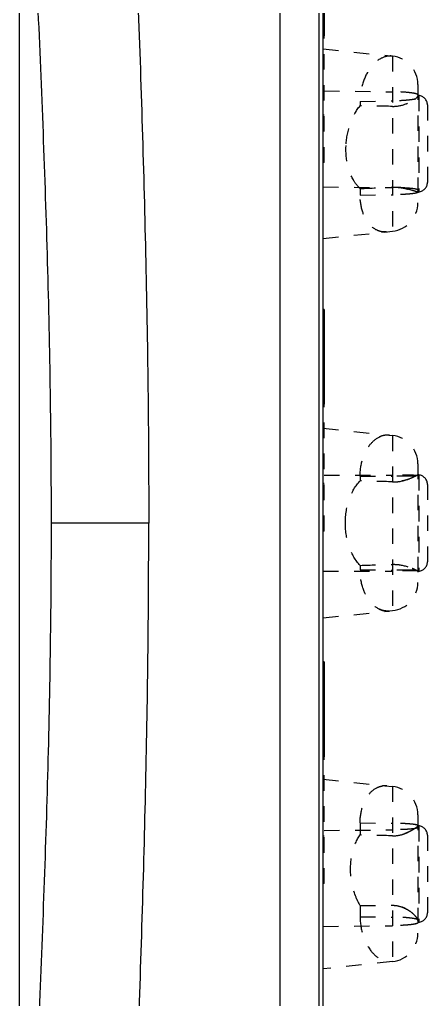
# Model space of a CAD drawing. Header units: millimetres. Extents: x -569 to 1807, y -7664 to 1724.
# Drawn here: x 596.1 to 639.1, y -2430.1 to -2326.8 of the extents above; entities that cross this region are included whole.
import ezdxf

# ---------------------------------------------------------------- set-up
doc = ezdxf.new("R2010")
doc.units = ezdxf.units.MM
doc.header["$LTSCALE"] = 16.335
doc.linetypes.add('HIDDEN', pattern=[0.2, 0.1, -0.1])
doc.layers.get('0').update_dxf_attribs({"linetype": 'CONTINUOUS'})
doc.layers.add('DEFAULT_2', color=8, linetype='HIDDEN')

msp = doc.modelspace()

# ---------------------------------------------------------------- linework, layer by layer
at = {"color": 7, "linetype": 'Continuous'}
for p, q in [((628.109, -2550.072), (628.109, -2239.753)), ((627.666, -2253.926), (627.666, -2484.895)), ((623.587, -2554.056), (623.587, -2254.395)), ((596.107, -2468.242), (596.107, -2291.584)), ((628.209, -2318.537), (628.209, -2328.537)), ((628.209, -2328.537), (628.109, -2328.537)), ((628.209, -2357.383), (628.109, -2357.383)), ((628.209, -2357.383), (628.209, -2367.383)), ((628.209, -2367.383), (628.109, -2367.383)), ((609.724, -2379.913), (599.462, -2379.913)), ((628.209, -2394.556), (628.109, -2394.556)), ((628.209, -2394.556), (628.209, -2404.556)), ((628.209, -2404.556), (628.109, -2404.556))]:
    msp.add_line(p, q, dxfattribs=at)
for points, knots in [([(608.532, -2323.252), (608.872, -2332.661), (609.489, -2351.544), (609.724, -2370.436), (609.724, -2379.913)], [0, 0, 0, 0, 0.498388, 1, 1, 1, 1]), ([(599.462, -2379.913), (599.462, -2370.744), (599.181, -2352.472), (598.447, -2334.215), (598.042, -2325.123)], [0, 0, 0, 0, 0.5018272, 1, 1, 1, 1]), ([(598.042, -2434.703), (598.447, -2425.61), (599.181, -2407.353), (599.462, -2389.081), (599.462, -2379.913)], [0, 0, 0, 0, 0.4981728, 1, 1, 1, 1]), ([(608.532, -2436.574), (608.872, -2427.164), (609.489, -2408.282), (609.724, -2389.389), (609.724, -2379.913)], [0, 0, 0, 0, 0.4983879, 1, 1, 1, 1])]:
    msp.add_open_spline(points, degree=3, knots=knots, dxfattribs=at)
at = {"layer": 'DEFAULT_2', "color": 8, "linetype": 'HIDDEN'}
for p, q in [((628.209, -2341.906), (628.209, -2328.537)), ((628.109, -2329.913), (635.423, -2330.681)), ((635.423, -2330.682), (635.423, -2349.144)), ((628.209, -2331.906), (628.109, -2331.906)), ((628.209, -2334.352), (635.423, -2334.437)), ((638.109, -2333.665), (638.109, -2346.16)), ((632.012, -2335.449), (635.423, -2335.407)), ((632.012, -2335.449), (632.012, -2335.917)), ((638.196, -2334.833), (638.109, -2334.825)), ((638.196, -2334.833), (638.196, -2344.992)), ((639.109, -2335.83), (639.109, -2343.995)), ((628.209, -2336.906), (628.109, -2336.906)), ((628.209, -2341.906), (628.109, -2341.906)), ((628.109, -2344.476), (635.423, -2344.543)), ((632.012, -2344.64), (632.012, -2345.329)), ((632.012, -2345.329), (635.423, -2345.297)), ((638.086, -2345.002), (638.109, -2344.988)), ((638.109, -2344.988), (638.089, -2345.002)), ((638.196, -2344.992), (638.089, -2345.002)), ((628.109, -2349.913), (635.423, -2349.144)), ((628.209, -2362.383), (628.109, -2362.383)), ((628.209, -2380.752), (628.209, -2367.383)), ((628.109, -2369.913), (635.423, -2370.681)), ((635.423, -2370.681), (635.423, -2389.144)), ((628.209, -2370.752), (628.109, -2370.752)), ((638.109, -2373.665), (638.109, -2386.16)), ((628.209, -2374.85), (635.423, -2374.86)), ((638.196, -2374.833), (638.109, -2374.825)), ((638.196, -2374.833), (638.196, -2384.992)), ((628.209, -2375.752), (628.109, -2375.752)), ((632.012, -2374.972), (635.423, -2374.968)), ((632.012, -2374.972), (632.012, -2375.459)), ((639.109, -2375.83), (639.109, -2383.995)), ((628.209, -2380.752), (628.109, -2380.752)), ((628.109, -2384.975), (635.423, -2384.965)), ((632.012, -2384.366), (632.012, -2384.853)), ((632.012, -2384.853), (635.423, -2384.858)), ((638.196, -2384.992), (638.109, -2385)), ((628.109, -2389.913), (635.423, -2389.144)), ((628.209, -2399.556), (628.109, -2399.556)), ((628.209, -2417.926), (628.209, -2404.556)), ((628.109, -2406.913), (635.423, -2407.681)), ((635.423, -2407.681), (635.423, -2426.144)), ((628.209, -2407.926), (628.109, -2407.926)), ((638.109, -2410.665), (638.109, -2423.16)), ((632.012, -2411.531), (632.012, -2412.794)), ((632.012, -2411.531), (635.423, -2411.561)), ((638.196, -2411.833), (638.109, -2411.825)), ((638.196, -2411.833), (638.196, -2421.992)), ((628.209, -2412.926), (628.109, -2412.926)), ((628.209, -2412.311), (635.423, -2412.251)), ((639.109, -2412.83), (639.109, -2420.995)), ((628.209, -2417.926), (628.109, -2417.926)), ((632.012, -2420.223), (632.012, -2421.412)), ((628.109, -2422.437), (635.423, -2422.357)), ((632.012, -2421.412), (635.423, -2421.451)), ((638.196, -2421.992), (638.109, -2422)), ((635.423, -2426.144), (628.109, -2426.913))]:
    msp.add_line(p, q, dxfattribs=at)
for centre, radius, start, end in [((635.109, -2333.665), 3, 0, 84), ((638.109, -2335.829), 1, 0, 85), ((615.267, -3352.758), 1016.979, 88.864364, 89.056547), ((592.969, -1328.36), 1017.03, 272.200083, 272.392379), ((638.109, -2343.996), 1, 275, 0), ((635.109, -2346.16), 3, 276, 0), ((634.605, -2347.343), 1.876, 260.11814, 275.99695), ((635.109, -2373.665), 3, 0, 84), ((638.109, -2375.829), 1, 0, 85), ((602.747, -3377.498), 1002.466, 88.132109, 88.327135), ((638.109, -2383.996), 1, 275, 0), ((602.747, -1382.327), 1002.466, 271.672865, 271.867891), ((635.109, -2386.16), 3, 276, 0), ((634.627, -2409.488), 1.88, 84.01058, 100.07797), ((635.109, -2410.665), 3, 0, 84), ((638.109, -2412.829), 1, 0, 85), ((608.009, -3443.896), 1031.381, 88.476936, 88.666463), ((628.865, -1387.972), 1032.256, 270.174668, 270.363977), ((638.109, -2420.996), 1, 275, 0), ((635.109, -2423.16), 3, 276, 0)]:
    msp.add_arc(centre, radius, start, end, dxfattribs=at)
for points, knots in [([(635.385, -2330.677), (634.997, -2330.629), (634.099, -2330.856), (633.01, -2331.882), (632.217, -2333.477), (632.012, -2334.764), (632.012, -2335.449)], [0, 0, 0, 0, 0.1822646, 0.4030982, 0.6807427, 1, 1, 1, 1]), ([(638.109, -2334.772), (638.109, -2334.746), (638.032, -2334.687), (637.885, -2334.642), (637.639, -2334.587), (637.162, -2334.52), (636.412, -2334.461), (635.772, -2334.441), (635.423, -2334.437)], [0, 0, 0, 0, 0.0289598, 0.0874664, 0.1784099, 0.2995494, 0.6172482, 1, 1, 1, 1]), ([(637.91, -2334.652), (637.78, -2334.614), (637.455, -2334.557), (636.627, -2334.468), (635.927, -2334.443), (635.423, -2334.437)], [0, 0, 0, 0, 0.1620759, 0.3943836, 1, 1, 1, 1]), ([(637.79, -2335.216), (637.653, -2335.247), (637.328, -2335.299), (636.539, -2335.377), (635.887, -2335.401), (635.423, -2335.407)], [0, 0, 0, 0, 0.177875, 0.4137132, 1, 1, 1, 1]), ([(635.423, -2335.979), (635.899, -2335.988), (636.587, -2335.857), (637.349, -2335.503), (637.659, -2335.311), (637.79, -2335.216)], [0, 0, 0, 0, 0.5673171, 0.8070054, 1, 1, 1, 1]), ([(637.79, -2335.216), (637.874, -2335.154), (637.984, -2335.066), (638.085, -2334.945), (638.109, -2334.894), (638.109, -2334.873)], [0, 0, 0, 0, 0.6593787, 0.8684881, 1, 1, 1, 1]), ([(638.109, -2334.772), (638.109, -2334.746), (638.032, -2334.687), (637.961, -2334.667), (637.91, -2334.652)], [0, 0, 0, 0, 0.3310964, 1, 1, 1, 1]), ([(630.541, -2339.913), (630.598, -2339.144), (630.903, -2337.721), (631.596, -2336.434), (632.012, -2335.917)], [0, 0, 0, 0, 0.5371406, 1, 1, 1, 1]), ([(632.012, -2344.64), (631.758, -2344.405), (631.152, -2343.63), (630.564, -2342.004), (630.488, -2340.637), (630.541, -2339.913)], [0, 0, 0, 0, 0.2041181, 0.5720892, 1, 1, 1, 1]), ([(637.621, -2344.873), (637.314, -2344.774), (636.598, -2344.559), (635.846, -2344.486), (635.423, -2344.504)], [0, 0, 0, 0, 0.4325407, 1, 1, 1, 1]), ([(635.423, -2344.504), (635.751, -2344.49), (636.23, -2344.521), (636.826, -2344.641), (637.204, -2344.742), (637.524, -2344.84), (637.777, -2344.925), (637.957, -2344.978), (638.054, -2345.004), (638.089, -2345.002)], [0, 0, 0, 0, 0.3614214, 0.5236965, 0.6685086, 0.7923862, 0.8915772, 0.9619028, 1, 1, 1, 1]), ([(638.109, -2344.804), (638.109, -2344.78), (638.025, -2344.736), (637.886, -2344.702), (637.637, -2344.659), (637.315, -2344.624), (636.915, -2344.592), (636.277, -2344.558), (635.772, -2344.546), (635.423, -2344.543)], [0, 0, 0, 0, 0.0254971, 0.0828027, 0.1735089, 0.2949921, 0.4435846, 0.6145551, 1, 1, 1, 1]), ([(638.089, -2345.002), (638.068, -2345.003), (638.014, -2344.993), (637.858, -2344.952), (637.723, -2344.906), (637.621, -2344.873)], [0, 0, 0, 0, 0.1258417, 0.3376298, 1, 1, 1, 1]), ([(638.109, -2344.804), (638.109, -2344.78), (638.024, -2344.736), (637.961, -2344.721), (637.91, -2344.71)], [0, 0, 0, 0, 0.3079257, 1, 1, 1, 1]), ([(634.801, -2349.209), (634.635, -2349.227), (634.292, -2349.217), (633.597, -2348.999), (632.785, -2348.295), (632.155, -2346.971), (632.012, -2345.906), (632.012, -2345.329)], [0, 0, 0, 0, 0.0941158, 0.1902385, 0.4053941, 0.67535, 1, 1, 1, 1]), ([(638.109, -2345.026), (638.109, -2345.049), (638.026, -2345.096), (637.886, -2345.131), (637.638, -2345.176), (637.315, -2345.212), (636.915, -2345.245), (636.277, -2345.281), (635.772, -2345.294), (635.423, -2345.297)], [0, 0, 0, 0, 0.0259474, 0.0834003, 0.1741327, 0.2955696, 0.4440641, 0.6148984, 1, 1, 1, 1]), ([(637.91, -2345.124), (637.78, -2345.157), (637.454, -2345.2), (636.891, -2345.249), (636.193, -2345.284), (635.689, -2345.294), (635.423, -2345.297)], [0, 0, 0, 0, 0.1612782, 0.3934472, 0.6803998, 1, 1, 1, 1]), ([(638.109, -2345.007), (638.109, -2345.034), (638.033, -2345.093), (637.961, -2345.11), (637.91, -2345.124)], [0, 0, 0, 0, 0.3338638, 1, 1, 1, 1]), ([(632.012, -2374.972), (632.012, -2374.34), (632.185, -2373.162), (632.892, -2371.701), (633.782, -2370.902), (634.543, -2370.643), (634.916, -2370.628), (635.095, -2370.647)], [0, 0, 0, 0, 0.3220167, 0.5954735, 0.8130233, 0.9082955, 1, 1, 1, 1]), ([(635.095, -2370.647), (634.915, -2370.628), (634.541, -2370.643), (634.187, -2370.765), (634.018, -2370.847)], [0, 0, 0, 0, 0.490348, 1, 1, 1, 1]), ([(638.109, -2374.826), (638.109, -2374.832), (638.085, -2374.842), (638.054, -2374.867), (637.988, -2374.901), (637.94, -2374.928), (637.911, -2374.943)], [0, 0, 0, 0, 0.0735646, 0.2667676, 0.5775551, 1, 1, 1, 1]), ([(630.458, -2379.913), (630.458, -2379.034), (630.71, -2377.422), (631.514, -2375.98), (632.012, -2375.459)], [0, 0, 0, 0, 0.549326, 1, 1, 1, 1]), ([(638.109, -2374.897), (638.109, -2374.893), (638.083, -2374.895), (638.054, -2374.888), (637.987, -2374.887), (637.903, -2374.883), (637.792, -2374.88), (637.602, -2374.876), (637.314, -2374.871), (636.915, -2374.867), (636.456, -2374.863), (635.951, -2374.861), (635.602, -2374.86), (635.423, -2374.86)], [0, 0, 0, 0, 0.0048795, 0.018967, 0.042197, 0.0744288, 0.1154615, 0.1648864, 0.2870667, 0.437033, 0.6098775, 0.7999996, 1, 1, 1, 1]), ([(637.911, -2374.943), (637.782, -2375.01), (637.36, -2375.209), (636.543, -2375.495), (635.819, -2375.577), (635.423, -2375.564)], [0, 0, 0, 0, 0.1688337, 0.539833, 1, 1, 1, 1]), ([(637.911, -2374.943), (637.586, -2374.954), (636.757, -2374.962), (635.927, -2374.967), (635.423, -2374.968)], [0, 0, 0, 0, 0.3916602, 1, 1, 1, 1]), ([(635.423, -2375.564), (635.694, -2375.573), (636.558, -2375.516), (637.387, -2375.216), (637.911, -2374.943)], [0, 0, 0, 0, 0.3147916, 1, 1, 1, 1]), ([(637.514, -2374.952), (637.374, -2374.955), (636.677, -2374.964), (635.98, -2374.967), (635.423, -2374.968)], [0, 0, 0, 0, 0.200128, 1, 1, 1, 1]), ([(637.911, -2374.943), (637.884, -2374.944), (637.752, -2374.948), (637.619, -2374.95), (637.514, -2374.952)], [0, 0, 0, 0, 0.2022426, 1, 1, 1, 1]), ([(632.012, -2384.366), (631.514, -2383.845), (630.71, -2382.403), (630.458, -2380.791), (630.458, -2379.913)], [0, 0, 0, 0, 0.4506183, 1, 1, 1, 1]), ([(635.095, -2389.178), (634.916, -2389.197), (634.543, -2389.182), (633.782, -2388.923), (632.892, -2388.124), (632.185, -2386.663), (632.012, -2385.485), (632.012, -2384.853)], [0, 0, 0, 0, 0.0917061, 0.1869811, 0.4045365, 0.6779923, 1, 1, 1, 1]), ([(635.423, -2384.261), (635.694, -2384.252), (636.558, -2384.309), (637.387, -2384.61), (637.911, -2384.883)], [0, 0, 0, 0, 0.3147916, 1, 1, 1, 1]), ([(637.911, -2384.883), (637.586, -2384.872), (636.757, -2384.863), (635.927, -2384.858), (635.423, -2384.858)], [0, 0, 0, 0, 0.3916602, 1, 1, 1, 1]), ([(637.514, -2384.873), (637.374, -2384.871), (636.677, -2384.861), (635.98, -2384.858), (635.423, -2384.858)], [0, 0, 0, 0, 0.2001279, 1, 1, 1, 1]), ([(638.109, -2384.928), (638.109, -2384.933), (638.083, -2384.93), (638.054, -2384.938), (637.987, -2384.938), (637.903, -2384.942), (637.792, -2384.945), (637.602, -2384.949), (637.314, -2384.954), (636.915, -2384.958), (636.456, -2384.962), (635.951, -2384.964), (635.602, -2384.965), (635.423, -2384.965)], [0, 0, 0, 0, 0.0048795, 0.018967, 0.042197, 0.0744288, 0.1154615, 0.1648864, 0.2870667, 0.437033, 0.6098775, 0.7999996, 1, 1, 1, 1]), ([(637.911, -2384.883), (637.884, -2384.868), (637.753, -2384.802), (637.619, -2384.74), (637.512, -2384.693)], [0, 0, 0, 0, 0.2062573, 1, 1, 1, 1]), ([(637.911, -2384.883), (637.884, -2384.882), (637.752, -2384.878), (637.619, -2384.875), (637.514, -2384.873)], [0, 0, 0, 0, 0.2022426, 1, 1, 1, 1]), ([(638.109, -2384.999), (638.109, -2384.994), (638.085, -2384.984), (638.054, -2384.959), (637.988, -2384.924), (637.94, -2384.898), (637.911, -2384.883)], [0, 0, 0, 0, 0.0735646, 0.2667676, 0.5775551, 1, 1, 1, 1]), ([(634.026, -2388.982), (634.193, -2389.063), (634.545, -2389.182), (634.917, -2389.197), (635.095, -2389.178)], [0, 0, 0, 0, 0.509484, 1, 1, 1, 1]), ([(632.012, -2411.531), (632.012, -2410.951), (632.157, -2409.878), (632.792, -2408.543), (633.611, -2407.831), (634.311, -2407.611), (634.656, -2407.601), (634.823, -2407.618)], [0, 0, 0, 0, 0.3244388, 0.5946635, 0.810003, 0.9060563, 1, 1, 1, 1]), ([(638.109, -2411.825), (638.109, -2411.8), (638.03, -2411.747), (637.885, -2411.712), (637.638, -2411.67), (637.161, -2411.624), (636.411, -2411.578), (635.772, -2411.564), (635.423, -2411.561)], [0, 0, 0, 0, 0.0274066, 0.0849637, 0.1754084, 0.2965244, 0.6153447, 1, 1, 1, 1]), ([(637.91, -2411.72), (637.779, -2411.691), (637.454, -2411.65), (636.625, -2411.584), (635.927, -2411.566), (635.423, -2411.561)], [0, 0, 0, 0, 0.1609924, 0.3931872, 1, 1, 1, 1]), ([(638.109, -2411.84), (638.109, -2411.851), (638.091, -2411.878), (638.051, -2411.918), (637.986, -2411.973), (637.857, -2412.069), (637.643, -2412.208), (637.329, -2412.388), (636.943, -2412.573), (636.317, -2412.807), (635.786, -2412.889), (635.423, -2412.879)], [0, 0, 0, 0, 0.0108869, 0.0306114, 0.0593231, 0.0966308, 0.1945232, 0.3189143, 0.4651809, 0.6298004, 1, 1, 1, 1]), ([(635.423, -2412.879), (635.744, -2412.888), (636.35, -2412.808), (637.115, -2412.506), (637.62, -2412.227), (637.912, -2412.03), (638.018, -2411.948), (638.058, -2411.91)], [0, 0, 0, 0, 0.3378921, 0.63062, 0.8595746, 0.9427115, 1, 1, 1, 1]), ([(638.109, -2412.012), (638.109, -2412.035), (638.022, -2412.074), (637.886, -2412.105), (637.637, -2412.144), (637.315, -2412.177), (636.915, -2412.206), (636.277, -2412.237), (635.772, -2412.248), (635.423, -2412.251)], [0, 0, 0, 0, 0.0245352, 0.0815351, 0.1721894, 0.2937723, 0.4425728, 0.6138312, 1, 1, 1, 1]), ([(638.109, -2411.809), (638.109, -2411.786), (638.023, -2411.745), (637.96, -2411.731), (637.91, -2411.72)], [0, 0, 0, 0, 0.3038198, 1, 1, 1, 1]), ([(638.109, -2412.012), (638.109, -2412.035), (638.021, -2412.074), (637.96, -2412.088), (637.91, -2412.098)], [0, 0, 0, 0, 0.3009156, 1, 1, 1, 1]), ([(638.058, -2411.91), (638.071, -2411.897), (638.091, -2411.877), (638.109, -2411.851), (638.109, -2411.84)], [0, 0, 0, 0, 0.6432289, 1, 1, 1, 1]), ([(631.025, -2416.913), (630.972, -2416.137), (631.073, -2414.686), (631.633, -2413.327), (632.012, -2412.794)], [0, 0, 0, 0, 0.5430434, 1, 1, 1, 1]), ([(637.91, -2412.098), (637.779, -2412.126), (637.454, -2412.166), (636.625, -2412.229), (635.927, -2412.247), (635.423, -2412.251)], [0, 0, 0, 0, 0.1608958, 0.3930806, 1, 1, 1, 1]), ([(632.012, -2420.223), (631.877, -2419.994), (631.353, -2418.96), (631.085, -2417.801), (631.025, -2416.913)], [0, 0, 0, 0, 0.2302222, 1, 1, 1, 1]), ([(635.423, -2420.207), (635.773, -2420.205), (636.44, -2420.342), (637.239, -2420.793), (637.746, -2421.218), (638.007, -2421.539), (638.085, -2421.686), (638.101, -2421.752)], [0, 0, 0, 0, 0.3258373, 0.615474, 0.8487724, 0.9361489, 1, 1, 1, 1]), ([(637.785, -2421.283), (637.66, -2421.153), (637.361, -2420.896), (636.83, -2420.551), (636.173, -2420.279), (635.678, -2420.205), (635.423, -2420.207)], [0, 0, 0, 0, 0.2030474, 0.4436236, 0.7122218, 1, 1, 1, 1]), ([(638.101, -2421.752), (638.082, -2421.675), (637.985, -2421.506), (637.862, -2421.363), (637.785, -2421.283)], [0, 0, 0, 0, 0.416394, 1, 1, 1, 1]), ([(632.012, -2421.412), (632.012, -2422.093), (632.214, -2423.372), (633.001, -2424.958), (634.085, -2425.976), (634.978, -2426.198), (635.363, -2426.15)], [0, 0, 0, 0, 0.3195464, 0.596909, 0.8175034, 1, 1, 1, 1]), ([(638.101, -2421.752), (638.082, -2421.725), (637.991, -2421.682), (637.822, -2421.633), (637.567, -2421.587), (637.242, -2421.544), (636.851, -2421.508), (636.238, -2421.469), (635.756, -2421.455), (635.423, -2421.451)], [0, 0, 0, 0, 0.0371254, 0.1033343, 0.1987919, 0.3210448, 0.4668144, 0.6319679, 1, 1, 1, 1]), ([(638.109, -2422.044), (638.109, -2422.069), (638.03, -2422.124), (637.885, -2422.165), (637.639, -2422.217), (637.315, -2422.259), (636.915, -2422.297), (636.277, -2422.338), (635.772, -2422.353), (635.423, -2422.357)], [0, 0, 0, 0, 0.0278858, 0.0860024, 0.1768619, 0.2981026, 0.4461701, 0.6164074, 1, 1, 1, 1]), ([(637.91, -2422.156), (637.78, -2422.192), (637.455, -2422.245), (636.626, -2422.328), (635.927, -2422.351), (635.423, -2422.357)], [0, 0, 0, 0, 0.1617701, 0.3940456, 1, 1, 1, 1]), ([(638.101, -2421.752), (638.082, -2421.725), (637.991, -2421.682), (637.904, -2421.657), (637.846, -2421.643)], [0, 0, 0, 0, 0.3592749, 1, 1, 1, 1])]:
    msp.add_open_spline(points, degree=3, knots=knots, dxfattribs=at)
for points in [[(638.101, -2421.752), (638.106, -2421.773), (638.109, -2421.795), (638.109, -2421.817)], [(638.107, -2421.786), (638.106, -2421.775), (638.104, -2421.763), (638.101, -2421.752)], [(638.109, -2421.817), (638.109, -2421.807), (638.108, -2421.796), (638.107, -2421.786)]]:
    msp.add_open_spline(points, degree=3, dxfattribs=at)

doc.saveas('drawing.dxf')
